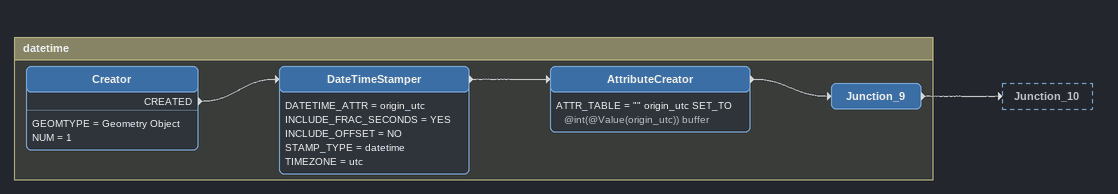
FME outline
Bookmark: datetime
Creator
    GEOMTYPE = Geometry Object
    NUM = 1
    CREATED -> DateTimeStamper
DateTimeStamper
    DATETIME_ATTR = origin_utc
    INCLUDE_FRAC_SECONDS = YES
    INCLUDE_OFFSET = NO
    STAMP_TYPE = datetime
    TIMEZONE = utc
    -> AttributeCreator
AttributeCreator
    ATTR_TABLE = "" origin_utc SET_TO @int(@Value(origin_utc)) buffer
    -> Junction_9
Junction_9
    -> Junction_10
